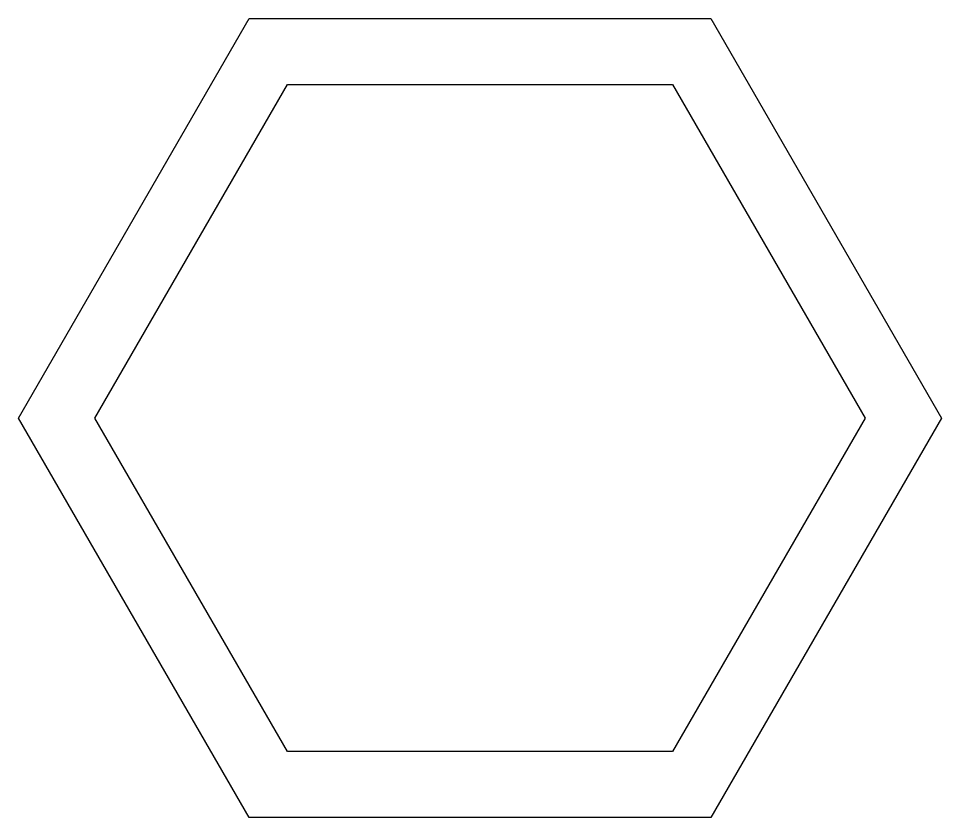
# Model space of a CAD drawing. Header units: millimetres. Extents: x -164 to 184, y -151 to 151.
import ezdxf

# ---------------------------------------------------------------- set-up
doc = ezdxf.new("R2010")
doc.units = ezdxf.units.MM
doc.layers.get('0').update_dxf_attribs({"linetype": 'CONTINUOUS'})

msp = doc.modelspace()

# ---------------------------------------------------------------- linework, layer by layer
for points in [[(97.21, 151.05), (184.42, 0), (97.21, -151.05), (-77.21, -151.05), (-164.42, 0), (-77.21, 151.05)], [(-62.78, 126.05), (82.78, 126.05), (155.55, 0), (82.78, -126.05), (-62.78, -126.05), (-135.55, 0)]]:
    msp.add_lwpolyline(points, close=True)

doc.saveas('drawing.dxf')
